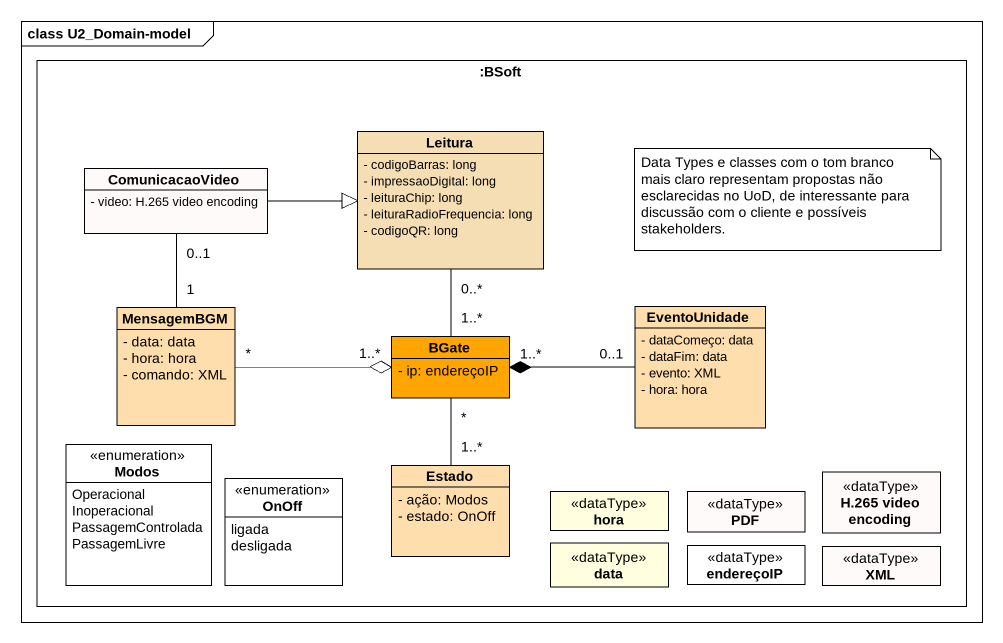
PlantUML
@startuml
mainframe class U2_Domain-model
hide circle
hide empty members
skinparam classAttributeIconSize 0
rectangle ":BSoft" as BSoft {
  class Leitura #F5DEB3 {
    - codigoBarras: long
    - impressaoDigital: long
    - leituraChip: long
    - leituraRadioFrequencia: long
    - codigoQR: long
  }
  class ComunicacaoVideo #FFFAFA {
    - video: H.265 video encoding
  }
  class MensagemBGM #FFDEAD {
    - data: data
    - hora: hora
    - comando: XML
  }
  class BGate #FFA500 {
    - ip: endereçoIP
  }
  class EventoUnidade #FFDEAD {
    - dataComeço: data
    - dataFim: data
    - evento: XML
    - hora: hora
  }
  enum Modos {
    Operacional
    Inoperacional
    PassagemControlada
    PassagemLivre
  }
  enum OnOff {
    ligada
    desligada
  }
  class Estado #FFDEAD {
    - ação: Modos
    - estado: OnOff
  }
  class hora <<dataType>> #FFFFE0
  class PDF <<dataType>> #FFFAFA
  class "H.265 video encoding" as H_265_video_encoding <<dataType>> #FFFAFA
  class data <<dataType>> #FFFFE0
  class endereçoIP <<dataType>>
  class XML <<dataType>> #FFFAFA
}
Leitura "0..*" -- "1..*" BGate
ComunicacaoVideo -right-|> Leitura
ComunicacaoVideo "0..1" -- "1" MensagemBGM
MensagemBGM "*" -right-o "1..*" BGate
BGate "*" -- "1..*" Estado
EventoUnidade "0..1" -left-* "1..*" BGate
note as N1
  Data Types e classes com o tom branco mais claro representam propostas não esclarecidas no UoD, de interessante para discussão com o cliente e possíveis stakeholders.
end note
@enduml
